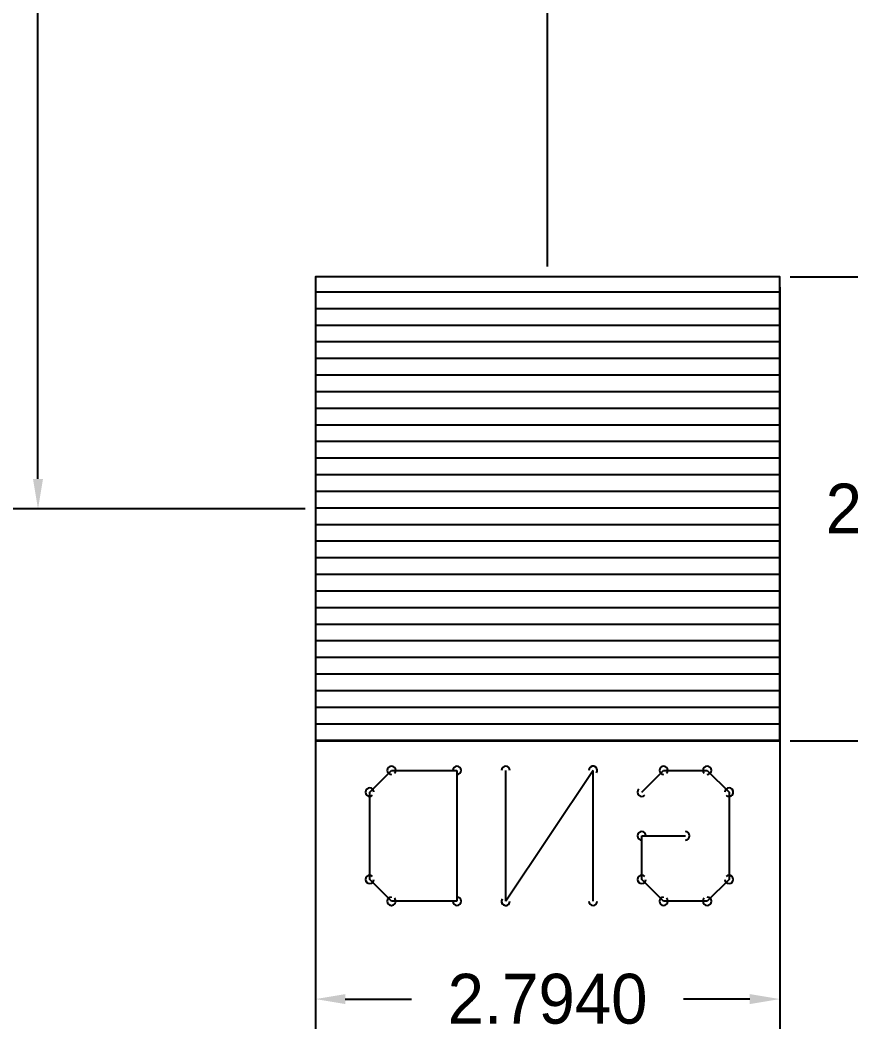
# Model space of a CAD drawing. Extents: x -87.3 to -53.8, y 2.2 to 28.4.
# Drawn here: x -72.38 to -67.38, y 8.94 to 15.04 of the extents above; entities that cross this region are included whole.
import ezdxf

# ---------------------------------------------------------------- set-up
doc = ezdxf.new("R2010")
doc.units = 0
doc.layers.get('0').update_dxf_attribs({"linetype": 'CONTINUOUS'})
doc.layers.get('DEFPOINTS').update_dxf_attribs({"linetype": 'CONTINUOUS'})
doc.layers.add('17', color=3, linetype='CONTINUOUS')
doc.layers.add('26', color=4, linetype='CONTINUOUS')
doc.styles.add('VCDSTYLE33', font='txt', dxfattribs={"width": 0.98})
doc.dimstyles.new('VCDDIMSTYLE01', dxfattribs={"dimtxt": 0.3, "dimasz": 0.18, "dimexe": 0.18, "dimexo": 0.0625, "dimgap": 0.09, "dimtad": 0, "dimtih": 1, "dimtoh": 1, "dimdec": 4, "dimzin": 12, "dimtxsty": 'VCDSTYLE33', "dimsah": 1, "dimcen": 0.09, "dimazin": 3, "dimtfac": 1, "dimtdec": 4, "dimtmove": 0, "dimatfit": 3, "dimtolj": 1, "dimtzin": 0})

# ---------------------------------------------------------------- blocks, each defined once
blk = doc.blocks.new('*D1')
at = {"color": 0}
for p, q in [((-69.2024, 13.5526), (-69.2024, 20.7234)), ((-68.1864, 20.6059), (-68.1864, 20.7234)), ((-69.3824, 20.5434), (-69.5624, 20.5434)), ((-68.1864, 20.5434), (-69.2024, 20.5434)), ((-68.0064, 20.5434), (-67.8264, 20.5434))]:
    blk.add_line(p, q, dxfattribs=at)
for points in [[(-69.3824, 20.5134), (-69.3824, 20.5734), (-69.2024, 20.5434)], [(-68.0064, 20.5734), (-68.0064, 20.5134), (-68.1864, 20.5434)]]:
    blk.add_solid(points, dxfattribs=at)
at = {"layer": 'DEFPOINTS', "color": 0}
for p in [(-69.2024, 20.5434), (-68.1864, 20.5434), (-69.2024, 13.4901)]:
    blk.add_point(p, dxfattribs=at)
at = {"color": 0, "insert": (-70.3594, 20.5434), "char_height": 0.3, "attachment_point": 5, "style": 'VCDSTYLE33'}
blk.add_mtext('\\A1;1.0160', dxfattribs=at)
blk = doc.blocks.new('*D2')
at = {"color": 0}
for p, q in [((-67.7429, 13.4901), (-66.7479, 13.4901)), ((-66.9279, 13.3101), (-66.9279, 12.3331)), ((-66.9279, 10.8761), (-66.9279, 11.8531)), ((-67.7429, 10.6961), (-66.7479, 10.6961))]:
    blk.add_line(p, q, dxfattribs=at)
for points in [[(-66.8979, 13.3101), (-66.9579, 13.3101), (-66.9279, 13.4901)], [(-66.9579, 10.8761), (-66.8979, 10.8761), (-66.9279, 10.6961)]]:
    blk.add_solid(points, dxfattribs=at)
at = {"layer": 'DEFPOINTS', "color": 0}
for p in [(-67.8054, 13.4901), (-67.8054, 10.6961), (-66.9279, 10.6961)]:
    blk.add_point(p, dxfattribs=at)
at = {"color": 0, "insert": (-66.9279, 12.0931), "char_height": 0.3, "attachment_point": 5, "style": 'VCDSTYLE33'}
blk.add_mtext('\\A1;2.7940', dxfattribs=at)
blk = doc.blocks.new('*D3')
at = {"color": 0}
for p, q in [((-72.3311, 18.9511), (-72.4486, 18.9511)), ((-72.2686, 18.7711), (-72.2686, 15.7621)), ((-72.2686, 12.2731), (-72.2686, 15.2821)), ((-70.6619, 12.0931), (-72.4486, 12.0931))]:
    blk.add_line(p, q, dxfattribs=at)
for points in [[(-72.2386, 18.7711), (-72.2986, 18.7711), (-72.2686, 18.9511)], [(-72.2986, 12.2731), (-72.2386, 12.2731), (-72.2686, 12.0931)]]:
    blk.add_solid(points, dxfattribs=at)
at = {"layer": 'DEFPOINTS', "color": 0}
for p in [(-72.2686, 18.9511), (-72.2686, 12.0931), (-70.5994, 12.0931)]:
    blk.add_point(p, dxfattribs=at)
at = {"color": 0, "insert": (-72.2686, 15.5221), "char_height": 0.3, "attachment_point": 5, "style": 'VCDSTYLE33'}
blk.add_mtext('\\A1;6.8580', dxfattribs=at)
blk = doc.blocks.new('*D4')
at = {"color": 0}
for p, q in [((-70.5994, 13.4276), (-70.5994, 8.9618)), ((-67.8054, 13.4276), (-67.8054, 8.9618)), ((-70.4194, 9.1418), (-70.0204, 9.1418)), ((-67.9854, 9.1418), (-68.3844, 9.1418))]:
    blk.add_line(p, q, dxfattribs=at)
for points in [[(-70.4194, 9.1718), (-70.4194, 9.1118), (-70.5994, 9.1418)], [(-67.9854, 9.1118), (-67.9854, 9.1718), (-67.8054, 9.1418)]]:
    blk.add_solid(points, dxfattribs=at)
at = {"layer": 'DEFPOINTS', "color": 0}
for p in [(-70.5994, 13.4901), (-67.8054, 13.4901), (-67.8054, 9.1418)]:
    blk.add_point(p, dxfattribs=at)
at = {"color": 0, "insert": (-69.2024, 9.1418), "char_height": 0.3, "attachment_point": 5, "style": 'VCDSTYLE33'}
blk.add_mtext('\\A1;2.7940', dxfattribs=at)
blk = doc.blocks.new('*X2403')
at = {"linetype": 'CONTINUOUS'}
for p, q in [((-1.397, 1.3069), (1.397, 1.3069)), ((-1.397, 1.2069), (1.397, 1.2069)), ((-1.397, 1.1069), (1.397, 1.1069)), ((-1.397, 1.0069), (1.397, 1.0069)), ((-1.397, 0.9069), (1.397, 0.9069)), ((-1.397, 0.8069), (1.397, 0.8069)), ((-1.397, 0.7069), (1.397, 0.7069)), ((-1.397, 0.6069), (1.397, 0.6069)), ((-1.397, 0.5069), (1.397, 0.5069)), ((-1.397, 0.4069), (1.397, 0.4069)), ((-1.397, 0.3069), (1.397, 0.3069)), ((-1.397, 0.2069), (1.397, 0.2069)), ((-1.397, 0.1069), (1.397, 0.1069)), ((-1.397, 0.0069), (1.397, 0.0069)), ((-1.397, -0.0931), (1.397, -0.0931)), ((-1.397, -0.1931), (1.397, -0.1931)), ((-1.397, -0.2931), (1.397, -0.2931)), ((-1.397, -0.3931), (1.397, -0.3931)), ((-1.397, -0.4931), (1.397, -0.4931)), ((-1.397, -0.5931), (1.397, -0.5931)), ((-1.397, -0.6931), (1.397, -0.6931)), ((-1.397, -0.7931), (1.397, -0.7931)), ((-1.397, -0.8931), (1.397, -0.8931)), ((-1.397, -0.9931), (1.397, -0.9931)), ((-1.397, -1.0931), (1.397, -1.0931)), ((-1.397, -1.1931), (1.397, -1.1931)), ((-1.397, -1.2931), (1.397, -1.2931)), ((-1.397, -1.3931), (1.397, -1.3931))]:
    blk.add_line(p, q, dxfattribs=at)
blk = doc.blocks.new('RECT')
blk.add_lwpolyline([(-1.397, -1.397), (1.397, -1.397), (1.397, 1.397), (-1.397, 1.397), (-1.397, -1.397)])
blk.add_blockref('*X2403', (0, 0))
blk = doc.blocks.new('#POLYLINE')
at = {"layer": '26'}
blk.add_arc((-70.1414, 10.519), 0.0254, 90, 270, dxfattribs=at)
blk = doc.blocks.new('#POLYLINE_1_')
at = {"layer": '26'}
blk.add_arc((-69.7474, 10.519), 0.0254, 270, 90, dxfattribs=at)
blk = doc.blocks.new('#POLYLINE_2_')
at = {"layer": '26'}
blk.add_line((-70.1414, 10.519), (-69.7474, 10.519), dxfattribs=at)
blk = doc.blocks.new('#POLYLINE_3_')
at = {"layer": '26'}
blk.add_arc((-70.2728, 10.3877), 0.0254, 135, 315, dxfattribs=at)
blk = doc.blocks.new('#POLYLINE_4_')
at = {"layer": '26'}
blk.add_arc((-70.1414, 10.519), 0.0254, 315.07969, 135.07969, dxfattribs=at)
blk = doc.blocks.new('#POLYLINE_5_')
at = {"layer": '26'}
blk.add_line((-70.2727, 10.3876), (-70.1414, 10.519), dxfattribs=at)
blk = doc.blocks.new('#POLYLINE_6_')
at = {"layer": '26'}
blk.add_arc((-70.2727, 9.8622), 0.0254, 180, 0, dxfattribs=at)
blk = doc.blocks.new('#POLYLINE_7_')
at = {"layer": '26'}
blk.add_arc((-70.2727, 10.3876), 0.0254, 0, 180, dxfattribs=at)
blk = doc.blocks.new('#POLYLINE_8_')
at = {"layer": '26'}
blk.add_line((-70.2727, 9.8622), (-70.2727, 10.3876), dxfattribs=at)
blk = doc.blocks.new('#POLYLINE_9_')
at = {"layer": '26'}
blk.add_arc((-70.1414, 9.7309), 0.0255, 225, 45, dxfattribs=at)
blk = doc.blocks.new('#POLYLINE_10_')
at = {"layer": '26'}
blk.add_arc((-70.2728, 9.8623), 0.0254, 45, 225, dxfattribs=at)
blk = doc.blocks.new('#POLYLINE_11_')
at = {"layer": '26'}
blk.add_line((-70.1414, 9.7309), (-70.2727, 9.8622), dxfattribs=at)
blk = doc.blocks.new('#POLYLINE_12_')
at = {"layer": '26'}
blk.add_arc((-69.7474, 9.7309), 0.0254, 270, 90, dxfattribs=at)
blk = doc.blocks.new('#POLYLINE_13_')
at = {"layer": '26'}
blk.add_arc((-70.1414, 9.7309), 0.0254, 90, 270, dxfattribs=at)
blk = doc.blocks.new('#POLYLINE_14_')
at = {"layer": '26'}
blk.add_line((-69.7474, 9.7309), (-70.1414, 9.7309), dxfattribs=at)
blk = doc.blocks.new('#POLYLINE_15_')
at = {"layer": '26'}
blk.add_arc((-69.7474, 10.519), 0.0254, 0, 180, dxfattribs=at)
blk = doc.blocks.new('#POLYLINE_16_')
at = {"layer": '26'}
blk.add_arc((-69.7474, 9.7309), 0.0254, 180, 0, dxfattribs=at)
blk = doc.blocks.new('#POLYLINE_17_')
at = {"layer": '26'}
blk.add_line((-69.7474, 10.519), (-69.7474, 9.7309), dxfattribs=at)
blk = doc.blocks.new('#POLYLINE_18_')
at = {"layer": '26'}
blk.add_arc((-69.4542, 9.7309), 0.0254, 180, 0, dxfattribs=at)
blk = doc.blocks.new('#POLYLINE_19_')
at = {"layer": '26'}
blk.add_arc((-69.4542, 10.519), 0.0254, 0, 180, dxfattribs=at)
blk = doc.blocks.new('#POLYLINE_20_')
at = {"layer": '26'}
blk.add_line((-69.4542, 9.7309), (-69.4542, 10.519), dxfattribs=at)
blk = doc.blocks.new('#POLYLINE_21_')
at = {"layer": '26'}
blk.add_arc((-68.9288, 10.519), 0.0254, 326.30993, 146.30993, dxfattribs=at)
blk = doc.blocks.new('#POLYLINE_22_')
at = {"layer": '26'}
blk.add_arc((-69.4542, 9.7309), 0.0254, 146.30993, 326.30993, dxfattribs=at)
blk = doc.blocks.new('#POLYLINE_23_')
at = {"layer": '26'}
blk.add_line((-68.9288, 10.519), (-69.4542, 9.7309), dxfattribs=at)
blk = doc.blocks.new('#POLYLINE_24_')
at = {"layer": '26'}
blk.add_arc((-68.9288, 9.7309), 0.0254, 180, 0, dxfattribs=at)
blk = doc.blocks.new('#POLYLINE_25_')
at = {"layer": '26'}
blk.add_arc((-68.9288, 10.519), 0.0254, 0, 180, dxfattribs=at)
blk = doc.blocks.new('#POLYLINE_26_')
at = {"layer": '26'}
blk.add_line((-68.9288, 9.7309), (-68.9288, 10.519), dxfattribs=at)
blk = doc.blocks.new('#POLYLINE_27_')
at = {"layer": '26'}
blk.add_arc((-68.6356, 10.1249), 0.0254, 90, 270, dxfattribs=at)
blk = doc.blocks.new('#POLYLINE_28_')
at = {"layer": '26'}
blk.add_arc((-68.3729, 10.1249), 0.0254, 270, 90, dxfattribs=at)
blk = doc.blocks.new('#POLYLINE_29_')
at = {"layer": '26'}
blk.add_line((-68.6356, 10.1249), (-68.3729, 10.1249), dxfattribs=at)
blk = doc.blocks.new('#POLYLINE_30_')
at = {"layer": '26'}
blk.add_arc((-68.6356, 9.8622), 0.0254, 180, 0, dxfattribs=at)
blk = doc.blocks.new('#POLYLINE_31_')
at = {"layer": '26'}
blk.add_arc((-68.6356, 10.1249), 0.0254, 0, 180, dxfattribs=at)
blk = doc.blocks.new('#POLYLINE_32_')
at = {"layer": '26'}
blk.add_line((-68.6356, 9.8622), (-68.6356, 10.1249), dxfattribs=at)
blk = doc.blocks.new('#POLYLINE_33_')
at = {"layer": '26'}
blk.add_arc((-68.5043, 9.7309), 0.0254, 225.07969, 45.07969, dxfattribs=at)
blk = doc.blocks.new('#POLYLINE_34_')
at = {"layer": '26'}
blk.add_arc((-68.6356, 9.8623), 0.0254, 45, 225, dxfattribs=at)
blk = doc.blocks.new('#POLYLINE_35_')
at = {"layer": '26'}
blk.add_line((-68.5042, 9.7309), (-68.6356, 9.8622), dxfattribs=at)
blk = doc.blocks.new('#POLYLINE_36_')
at = {"layer": '26'}
blk.add_arc((-68.2415, 9.7309), 0.0254, 270, 90, dxfattribs=at)
blk = doc.blocks.new('#POLYLINE_37_')
at = {"layer": '26'}
blk.add_arc((-68.5042, 9.7309), 0.0254, 90, 270, dxfattribs=at)
blk = doc.blocks.new('#POLYLINE_38_')
at = {"layer": '26'}
blk.add_line((-68.2415, 9.7309), (-68.5042, 9.7309), dxfattribs=at)
blk = doc.blocks.new('#POLYLINE_39_')
at = {"layer": '26'}
blk.add_arc((-68.1102, 9.8623), 0.0254, 315.07969, 135.07969, dxfattribs=at)
blk = doc.blocks.new('#POLYLINE_40_')
at = {"layer": '26'}
blk.add_arc((-68.2416, 9.7309), 0.0254, 134.92031, 314.92031, dxfattribs=at)
blk = doc.blocks.new('#POLYLINE_41_')
at = {"layer": '26'}
blk.add_line((-68.1102, 9.8622), (-68.2415, 9.7309), dxfattribs=at)
blk = doc.blocks.new('#POLYLINE_42_')
at = {"layer": '26'}
blk.add_arc((-68.1102, 10.3876), 0.0254, 0, 180, dxfattribs=at)
blk = doc.blocks.new('#POLYLINE_43_')
at = {"layer": '26'}
blk.add_arc((-68.1102, 9.8622), 0.0254, 180, 0, dxfattribs=at)
blk = doc.blocks.new('#POLYLINE_44_')
at = {"layer": '26'}
blk.add_line((-68.1102, 10.3876), (-68.1102, 9.8622), dxfattribs=at)
blk = doc.blocks.new('#POLYLINE_45_')
at = {"layer": '26'}
blk.add_arc((-68.2416, 10.519), 0.0254, 45, 225, dxfattribs=at)
blk = doc.blocks.new('#POLYLINE_46_')
at = {"layer": '26'}
blk.add_arc((-68.1102, 10.3877), 0.0254, 224.92031, 44.92031, dxfattribs=at)
blk = doc.blocks.new('#POLYLINE_47_')
at = {"layer": '26'}
blk.add_line((-68.2415, 10.519), (-68.1102, 10.3876), dxfattribs=at)
blk = doc.blocks.new('#POLYLINE_48_')
at = {"layer": '26'}
blk.add_arc((-68.5042, 10.519), 0.0254, 90, 270, dxfattribs=at)
blk = doc.blocks.new('#POLYLINE_49_')
at = {"layer": '26'}
blk.add_arc((-68.2415, 10.519), 0.0254, 270, 90, dxfattribs=at)
blk = doc.blocks.new('#POLYLINE_50_')
at = {"layer": '26'}
blk.add_line((-68.5042, 10.519), (-68.2415, 10.519), dxfattribs=at)
blk = doc.blocks.new('#POLYLINE_51_')
at = {"layer": '26'}
blk.add_arc((-68.6356, 10.3877), 0.0254, 135, 315, dxfattribs=at)
blk = doc.blocks.new('#POLYLINE_52_')
at = {"layer": '26'}
blk.add_arc((-68.5043, 10.519), 0.0254, 315, 135, dxfattribs=at)
blk = doc.blocks.new('#POLYLINE_53_')
at = {"layer": '26'}
blk.add_line((-68.6356, 10.3876), (-68.5042, 10.519), dxfattribs=at)

msp = doc.modelspace()

# ---------------------------------------------------------------- block references
at = {"layer": '17'}
msp.add_blockref('RECT', (-69.20242, 12.0931), dxfattribs=at)
at = {"layer": '26'}
for name in ['#POLYLINE', '#POLYLINE_4_', '#POLYLINE_15_', '#POLYLINE_1_', '#POLYLINE_19_', '#POLYLINE_25_', '#POLYLINE_21_', '#POLYLINE_48_', '#POLYLINE_52_', '#POLYLINE_45_', '#POLYLINE_49_', '#POLYLINE_5_', '#POLYLINE_2_', '#POLYLINE_17_', '#POLYLINE_20_', '#POLYLINE_23_', '#POLYLINE_26_', '#POLYLINE_53_', '#POLYLINE_50_', '#POLYLINE_47_', '#POLYLINE_3_', '#POLYLINE_7_', '#POLYLINE_8_', '#POLYLINE_51_', '#POLYLINE_42_', '#POLYLINE_46_', '#POLYLINE_44_', '#POLYLINE_27_', '#POLYLINE_31_', '#POLYLINE_29_', '#POLYLINE_32_', '#POLYLINE_28_', '#POLYLINE_10_', '#POLYLINE_34_', '#POLYLINE_39_', '#POLYLINE_6_', '#POLYLINE_11_', '#POLYLINE_30_', '#POLYLINE_35_', '#POLYLINE_41_', '#POLYLINE_43_', '#POLYLINE_13_', '#POLYLINE_9_', '#POLYLINE_12_', '#POLYLINE_22_', '#POLYLINE_37_', '#POLYLINE_33_', '#POLYLINE_40_', '#POLYLINE_36_', '#POLYLINE_14_', '#POLYLINE_16_', '#POLYLINE_18_', '#POLYLINE_24_', '#POLYLINE_38_']:
    msp.add_blockref(name, (0, 0), dxfattribs=at)

# ---------------------------------------------------------------- dimensions: what is measured, and where the dimension line sits
for base, p1, p2, text, picture, middle in [((-69.20242, 20.54344), (-68.18642, 20.54344), (-69.20242, 13.4901), '1.0160', '*D1', (-70.35942, 20.54344)), ((-67.80542, 9.14184), (-70.59942, 13.4901), (-67.80542, 13.4901), '2.7940', '*D4', (-69.20242, 9.14184))]:
    dim = msp.add_linear_dim(base=base, p1=p1, p2=p2, text=text, dimstyle='VCDDIMSTYLE01')
    dim.commit()
    dim.dimension.update_dxf_attribs({"geometry": picture, "text_midpoint": middle})
for base, p1, p2, text, picture, middle in [((-72.26857, 12.0931), (-72.26857, 18.9511), (-70.59942, 12.0931), '6.8580', '*D3', (-72.26857, 15.5221)), ((-66.92785, 10.6961), (-67.80542, 13.4901), (-67.80542, 10.6961), '2.7940', '*D2', (-66.92785, 12.0931))]:
    dim = msp.add_linear_dim(base=base, p1=p1, p2=p2, angle=90, text=text, dimstyle='VCDDIMSTYLE01')
    dim.commit()
    dim.dimension.update_dxf_attribs({"geometry": picture, "text_midpoint": middle})

doc.saveas('drawing.dxf')
